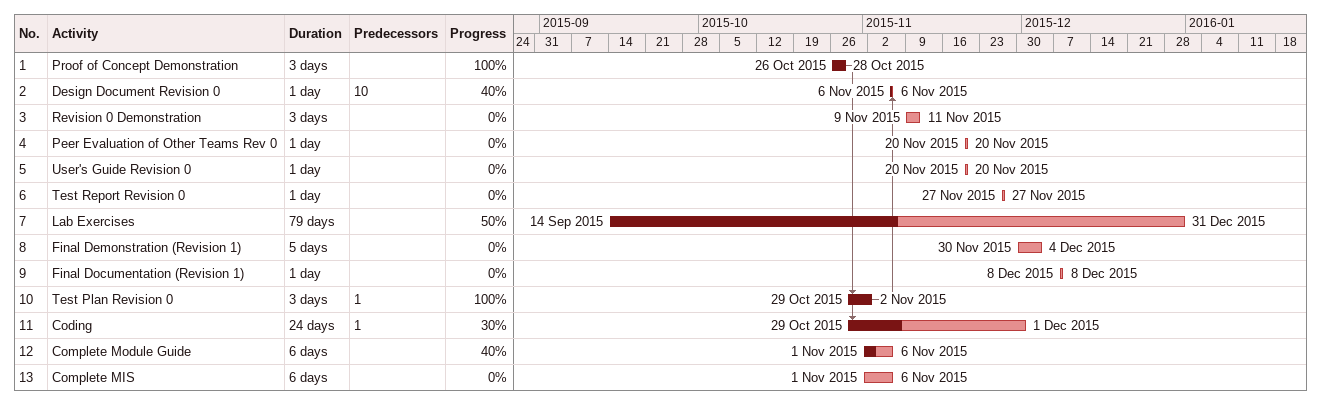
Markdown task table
| ID | Task | Duration | Start | Finish | Predecessors | % complete |
|---|---|---|---|---|---|---|
| 1 | Proof of Concept Demonstration | 3d | 2015-10-26 | 2015-10-28 |  | 100 |
| 2 | Design Document Revision 0 | 1d | 2015-11-06 | 2015-11-06 | 10 | 40 |
| 3 | Revision 0 Demonstration | 3d | 2015-11-09 | 2015-11-11 |  | 0 |
| 4 | Peer Evaluation of Other Teams Rev 0 | 1d | 2015-11-20 | 2015-11-20 |  | 0 |
| 5 | User's Guide Revision 0 | 1d | 2015-11-20 | 2015-11-20 |  | 0 |
| 6 | Test Report Revision 0 | 1d | 2015-11-27 | 2015-11-27 |  | 0 |
| 7 | Lab Exercises | 79d | 2015-09-14 | 2015-12-31 |  | 50 |
| 8 | Final Demonstration (Revision 1) | 5d | 2015-11-30 | 2015-12-04 |  | 0 |
| 9 | Final Documentation (Revision 1) | 1d | 2015-12-08 | 2015-12-08 |  | 0 |
| 10 | Test Plan Revision 0 | 3d | 2015-10-29 | 2015-11-02 | 1 | 100 |
| 11 | Coding | 24d | 2015-10-29 | 2015-12-01 | 1 | 30 |
| 12 | Complete Module Guide | 6d | 2015-11-01 | 2015-11-06 |  | 40 |
| 13 | Complete MIS | 6d | 2015-11-01 | 2015-11-06 |  | 0 |
